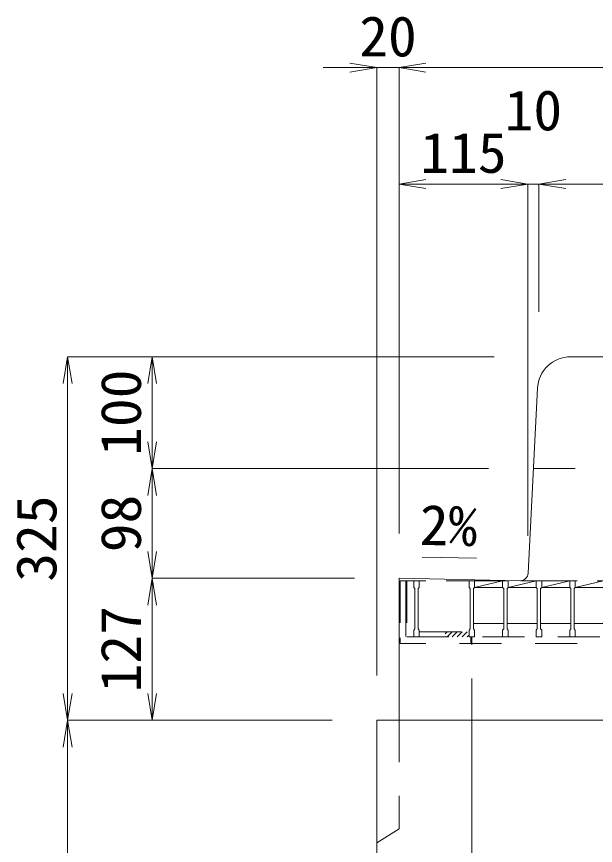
# Model space of a CAD drawing. Units: millimetres at full size; some dimension numbers follow another scale. Extents: x -734 to 58102, y 49499 to 87169.
# Drawn here: x 3752 to 4270, y 66111 to 66852 of the extents above; entities that cross this region are included whole.
import ezdxf
from ezdxf.enums import TextEntityAlignment as Align

# ---------------------------------------------------------------- set-up
doc = ezdxf.new("R2010")
doc.units = ezdxf.units.MM
doc.header["$LTSCALE"] = 50
doc.linetypes.add('DASHED_SPACED', pattern=[12, 6, -6])
doc.linetypes.add('USER1', pattern=[1.35, 0.75, -0.6])
for name, color, linetype, lineweight in [('0_2', 7, 'DASHED_SPACED', 9), ('寸法線', 7, 'Continuous', 13), ('引出線', 4, 'Continuous', 13), ('本体', 2, 'Continuous', 20), ('ｸﾞﾚｰﾁﾝｸﾞ', 7, 'USER1', 9)]:
    doc.layers.add(name, color=color, linetype=linetype, lineweight=lineweight)
doc.styles.add('ＭＳ 明朝', font='')
doc.styles.get('ＭＳ 明朝').set_extended_font_data('MS Mincho')

# ---------------------------------------------------------------- blocks, each defined once
blk = doc.blocks.new('open_arrow')
at = {"color": 0, "linetype": 'Continuous', "lineweight": -2}
blk.add_lwpolyline([(7.5, 1.25), (0, 0), (7.5, -1.25)], dxfattribs=at)

msp = doc.modelspace()

# ---------------------------------------------------------------- hatches: boundary and pattern name
at = {"layer": 'ｸﾞﾚｰﾁﾝｸﾞ'}
h = msp.add_hatch(dxfattribs=at)
h.set_pattern_fill('USER', color=256, style=0, pattern_type=2)
h.set_pattern_definition([(45, (3595.99, 65980.36), (-2.24506, 2.24506), [37.5, -30])])
h.paths.add_polyline_path([(4157, 66297.35), (4139, 66297.35), (4112.5, 66297.35), (4112.5, 66301.85), (4124, 66301.85), (4139, 66301.85), (4157, 66301.85)])

# ---------------------------------------------------------------- linework, layer by layer
at = {"layer": '0_2'}
msp.add_line((4100.5, 66347.65), (4100.5, 66297.65), dxfattribs=at)
at = {"layer": '寸法線'}
for p, q in [((4142.5, 66806.09), (4026.5, 66806.09)), ((4074.5, 66262.67), (4074.5, 66806.09)), ((4094.5, 66806.09), (4524.5, 66806.09)), ((4094.5, 66389.67), (4094.5, 66806.09)), ((4094.5, 66389.67), (4094.5, 66806.09)), ((4209.5, 66702.04), (4094.5, 66702.04)), ((4094.5, 66389.67), (4094.5, 66702.04)), ((4267.5, 66702.04), (4161.5, 66702.04)), ((4209.5, 66387.67), (4209.5, 66702.04)), ((4209.5, 66387.67), (4209.5, 66702.04)), ((4219.5, 66702.04), (4399.5, 66702.04)), ((4219.5, 66587.67), (4219.5, 66702.04)), ((4219.5, 66587.67), (4219.5, 66702.04)), ((3798.14, 66222.65), (3798.14, 66547.65)), ((4179.48, 66547.65), (3798.14, 66547.65)), ((3873.69, 66547.65), (3873.69, 66447.65)), ((4179.48, 66547.65), (3873.69, 66547.65)), ((4174.48, 66447.65), (3873.69, 66447.65)), ((3873.69, 66447.65), (3873.69, 66349.65)), ((4174.48, 66447.65), (3873.69, 66447.65)), ((3873.69, 66349.65), (3873.69, 66222.65)), ((4054.48, 66349.65), (3873.69, 66349.65)), ((4054.48, 66349.65), (3873.69, 66349.65)), ((3798.14, 66222.65), (3798.14, 65922.65)), ((4034.48, 66222.65), (3798.14, 66222.65)), ((4034.48, 66222.65), (3798.14, 66222.65)), ((4034.48, 66222.65), (3873.69, 66222.65))]:
    msp.add_line(p, q, dxfattribs=at)
at = {"layer": '引出線'}
msp.add_lwpolyline([(4163.79, 66367.61), (4115.05, 66368.58), (4163.8, 66367.61)], dxfattribs=at)
at = {"layer": '本体'}
for p, q in [((4247.85, 66547.65), (4371.15, 66547.65)), ((4209.82, 66354.13), (4218.1, 66519.54)), ((4094.5, 66349.65), (4094.5, 66222.65)), ((4094.5, 66349.65), (4202.69, 66347.49)), ((4074.5, 66222.65), (4074.5, 65572.65)), ((4544.5, 66222.65), (4074.5, 66222.65)), ((4159.5, 65993.17), (4159.5, 66222.65))]:
    msp.add_line(p, q, dxfattribs=at)
at = {"layer": '本体', "linetype": 'USER1', "lineweight": 9}
for p, q in [((4214.5, 66447.65), (4404.5, 66447.65)), ((4159.5, 66222.65), (4159.5, 66297.65)), ((4094.51, 66222.65), (4094.51, 66125.65)), ((4074.51, 66113.14), (4094.51, 66125.65))]:
    msp.add_line(p, q, dxfattribs=at)
at = {"layer": '本体'}
for centre, radius, start, end in [((4248.04, 66517.65), 30, 90, 177.13758), ((4202.83, 66354.48), 7, 268.8543, 357.13742)]:
    msp.add_arc(centre, radius, start, end, dxfattribs=at)
at = {"layer": 'ｸﾞﾚｰﾁﾝｸﾞ'}
for p, q in [((4523.5, 66347.35), (4095.5, 66347.35)), ((4095.5, 66347.35), (4095.5, 66291.35)), ((4101.5, 66347.35), (4101.5, 66297.35)), ((4511.5, 66347.35), (4107.5, 66347.35)), ((4107.5, 66347.35), (4112.5, 66347.35)), ((4107.5, 66347.35), (4107.5, 66341.35)), ((4107.5, 66347.35), (4112.5, 66347.35)), ((4107.5, 66347.35), (4107.5, 66341.35)), ((4107.5, 66347.35), (4112.5, 66347.35)), ((4107.5, 66347.35), (4107.5, 66341.35)), ((4107.5, 66341.35), (4108.5, 66340.35)), ((4107.5, 66341.35), (4108.5, 66340.35)), ((4107.5, 66341.35), (4108.5, 66340.35)), ((4108.5, 66340.35), (4108.5, 66304.35)), ((4108.5, 66340.35), (4108.5, 66304.35)), ((4108.5, 66340.35), (4108.5, 66304.35)), ((4112.5, 66341.35), (4111.5, 66340.35)), ((4112.5, 66341.35), (4111.5, 66340.35)), ((4112.5, 66341.35), (4111.5, 66340.35)), ((4111.5, 66340.35), (4111.5, 66304.35)), ((4111.5, 66340.35), (4111.5, 66304.35)), ((4111.5, 66340.35), (4111.5, 66304.35)), ((4112.5, 66347.35), (4112.5, 66341.35)), ((4112.5, 66347.35), (4112.5, 66341.35)), ((4112.5, 66347.35), (4112.5, 66341.35)), ((4157, 66347.35), (4162, 66347.35)), ((4157, 66347.35), (4157, 66341.35)), ((4157, 66347.35), (4162, 66347.35)), ((4157, 66347.35), (4157, 66341.35)), ((4157, 66347.35), (4162, 66347.35)), ((4157, 66347.35), (4157, 66341.35)), ((4157, 66341.35), (4158, 66340.35)), ((4157, 66341.35), (4158, 66340.35)), ((4157, 66341.35), (4158, 66340.35)), ((4158, 66340.35), (4158, 66304.35)), ((4158, 66340.35), (4158, 66304.35)), ((4158, 66340.35), (4158, 66304.35)), ((4162, 66341.35), (4161, 66340.35)), ((4162, 66341.35), (4161, 66340.35)), ((4162, 66341.35), (4161, 66340.35)), ((4161, 66340.35), (4161, 66304.35)), ((4161, 66340.35), (4161, 66304.35)), ((4161, 66340.35), (4161, 66304.35)), ((4162, 66341.35), (4187, 66347.35)), ((4162, 66347.35), (4162, 66341.35)), ((4162, 66347.35), (4162, 66341.35)), ((4162, 66347.35), (4162, 66341.35)), ((4162, 66341.35), (4187, 66341.35)), ((4187, 66347.35), (4192, 66347.35)), ((4187, 66347.35), (4187, 66341.35)), ((4187, 66347.35), (4192, 66347.35)), ((4187, 66347.35), (4187, 66341.35)), ((4187, 66347.35), (4192, 66347.35)), ((4187, 66347.35), (4187, 66341.35)), ((4187, 66341.35), (4188, 66340.35)), ((4187, 66341.35), (4188, 66340.35)), ((4187, 66341.35), (4188, 66340.35)), ((4188, 66340.35), (4188, 66304.35)), ((4188, 66340.35), (4188, 66304.35)), ((4188, 66340.35), (4188, 66304.35)), ((4192, 66341.35), (4191, 66340.35)), ((4192, 66341.35), (4191, 66340.35)), ((4192, 66341.35), (4191, 66340.35)), ((4191, 66340.35), (4191, 66304.35)), ((4191, 66340.35), (4191, 66304.35)), ((4191, 66340.35), (4191, 66304.35)), ((4192, 66341.35), (4217, 66347.35)), ((4192, 66347.35), (4192, 66341.35)), ((4192, 66347.35), (4192, 66341.35)), ((4192, 66347.35), (4192, 66341.35)), ((4192, 66341.35), (4217, 66341.35)), ((4217, 66347.35), (4222, 66347.35)), ((4217, 66347.35), (4217, 66341.35)), ((4217, 66347.35), (4222, 66347.35)), ((4217, 66347.35), (4217, 66341.35)), ((4217, 66347.35), (4222, 66347.35)), ((4217, 66347.35), (4217, 66341.35)), ((4217, 66341.35), (4218, 66340.35)), ((4217, 66341.35), (4218, 66340.35)), ((4217, 66341.35), (4218, 66340.35)), ((4218, 66340.35), (4218, 66304.35)), ((4218, 66340.35), (4218, 66304.35)), ((4218, 66340.35), (4218, 66304.35)), ((4222, 66341.35), (4221, 66340.35)), ((4222, 66341.35), (4221, 66340.35)), ((4222, 66341.35), (4221, 66340.35)), ((4221, 66340.35), (4221, 66304.35)), ((4221, 66340.35), (4221, 66304.35)), ((4221, 66340.35), (4221, 66304.35)), ((4222, 66341.35), (4247, 66347.35)), ((4222, 66347.35), (4222, 66341.35)), ((4222, 66347.35), (4222, 66341.35)), ((4222, 66347.35), (4222, 66341.35)), ((4222, 66341.35), (4247, 66341.35)), ((4247, 66347.35), (4252, 66347.35)), ((4247, 66347.35), (4247, 66341.35)), ((4247, 66347.35), (4252, 66347.35)), ((4247, 66347.35), (4247, 66341.35)), ((4247, 66347.35), (4252, 66347.35)), ((4247, 66347.35), (4247, 66341.35)), ((4247, 66341.35), (4248, 66340.35)), ((4247, 66341.35), (4248, 66340.35)), ((4247, 66341.35), (4248, 66340.35)), ((4248, 66340.35), (4248, 66304.35)), ((4248, 66340.35), (4248, 66304.35)), ((4248, 66340.35), (4248, 66304.35)), ((4252, 66341.35), (4251, 66340.35)), ((4252, 66341.35), (4251, 66340.35)), ((4252, 66341.35), (4251, 66340.35)), ((4251, 66340.35), (4251, 66304.35)), ((4251, 66340.35), (4251, 66304.35)), ((4251, 66340.35), (4251, 66304.35)), ((4252, 66341.35), (4277, 66347.35)), ((4252, 66347.35), (4252, 66341.35)), ((4252, 66347.35), (4252, 66341.35)), ((4252, 66347.35), (4252, 66341.35)), ((4252, 66341.35), (4277, 66341.35)), ((4107.5, 66303.35), (4108.5, 66304.35)), ((4107.5, 66303.35), (4108.5, 66304.35)), ((4107.5, 66303.35), (4108.5, 66304.35)), ((4107.5, 66297.35), (4107.5, 66303.35)), ((4107.5, 66297.35), (4107.5, 66303.35)), ((4107.5, 66297.35), (4107.5, 66303.35)), ((4112.5, 66303.35), (4111.5, 66304.35)), ((4112.5, 66303.35), (4111.5, 66304.35)), ((4112.5, 66303.35), (4111.5, 66304.35)), ((4112.5, 66297.35), (4112.5, 66303.35)), ((4112.5, 66297.35), (4112.5, 66303.35)), ((4112.5, 66297.35), (4112.5, 66303.35)), ((4157, 66303.35), (4158, 66304.35)), ((4157, 66303.35), (4158, 66304.35)), ((4157, 66303.35), (4158, 66304.35)), ((4157, 66297.35), (4157, 66303.35)), ((4157, 66297.35), (4157, 66303.35)), ((4157, 66297.35), (4157, 66303.35)), ((4161, 66309.35), (4188, 66309.35)), ((4162, 66303.35), (4161, 66304.35)), ((4162, 66303.35), (4161, 66304.35)), ((4162, 66303.35), (4161, 66304.35)), ((4162, 66297.35), (4162, 66303.35)), ((4162, 66297.35), (4162, 66303.35)), ((4162, 66297.35), (4162, 66303.35)), ((4187, 66303.35), (4188, 66304.35)), ((4187, 66303.35), (4188, 66304.35)), ((4187, 66303.35), (4188, 66304.35)), ((4187, 66297.35), (4187, 66303.35)), ((4187, 66297.35), (4187, 66303.35)), ((4187, 66297.35), (4187, 66303.35)), ((4191, 66309.35), (4218, 66309.35)), ((4192, 66303.35), (4191, 66304.35)), ((4192, 66303.35), (4191, 66304.35)), ((4192, 66303.35), (4191, 66304.35)), ((4192, 66297.35), (4192, 66303.35)), ((4192, 66297.35), (4192, 66303.35)), ((4192, 66297.35), (4192, 66303.35)), ((4217, 66303.35), (4218, 66304.35)), ((4217, 66303.35), (4218, 66304.35)), ((4217, 66303.35), (4218, 66304.35)), ((4217, 66297.35), (4217, 66303.35)), ((4217, 66297.35), (4217, 66303.35)), ((4217, 66297.35), (4217, 66303.35)), ((4221, 66309.35), (4248, 66309.35)), ((4222, 66303.35), (4221, 66304.35)), ((4222, 66303.35), (4221, 66304.35)), ((4222, 66303.35), (4221, 66304.35)), ((4222, 66297.35), (4222, 66303.35)), ((4222, 66297.35), (4222, 66303.35)), ((4222, 66297.35), (4222, 66303.35)), ((4247, 66303.35), (4248, 66304.35)), ((4247, 66303.35), (4248, 66304.35)), ((4247, 66303.35), (4248, 66304.35)), ((4247, 66297.35), (4247, 66303.35)), ((4247, 66297.35), (4247, 66303.35)), ((4247, 66297.35), (4247, 66303.35)), ((4251, 66309.35), (4278, 66309.35)), ((4252, 66303.35), (4251, 66304.35)), ((4252, 66303.35), (4251, 66304.35)), ((4252, 66303.35), (4251, 66304.35)), ((4252, 66297.35), (4252, 66303.35)), ((4252, 66297.35), (4252, 66303.35)), ((4252, 66297.35), (4252, 66303.35)), ((4095.5, 66291.35), (4095.5, 66296.35)), ((4101.5, 66297.35), (4517.5, 66297.35)), ((4107.5, 66297.35), (4112.5, 66297.35)), ((4107.5, 66297.35), (4112.5, 66297.35)), ((4107.5, 66297.35), (4112.5, 66297.35)), ((4112.5, 66301.85), (4157, 66301.85)), ((4157, 66297.35), (4162, 66297.35)), ((4157, 66297.35), (4162, 66297.35)), ((4157, 66297.35), (4162, 66297.35)), ((4158.5, 66297.35), (4158.5, 66291.35)), ((4187, 66297.35), (4192, 66297.35)), ((4187, 66297.35), (4192, 66297.35)), ((4187, 66297.35), (4192, 66297.35)), ((4217, 66297.35), (4222, 66297.35)), ((4217, 66297.35), (4222, 66297.35)), ((4217, 66297.35), (4222, 66297.35)), ((4247, 66297.35), (4252, 66297.35)), ((4247, 66297.35), (4252, 66297.35)), ((4247, 66297.35), (4252, 66297.35)), ((4523.5, 66291.35), (4095.5, 66291.35)), ((4095.5, 66291.35), (4105.5, 66291.35))]:
    msp.add_line(p, q, dxfattribs=at)

# ---------------------------------------------------------------- block references
at = {"layer": '寸法線', "xscale": 3.2, "yscale": 3.2}
for p, rotation in [((4074.5, 66806.09), 180), ((4209.5, 66702.04), 180), ((4209.5, 66702.04), 180), ((3798.14, 66547.65), 270), ((3873.69, 66547.65), 270), ((3873.69, 66447.65), 90), ((3873.69, 66447.65), 270), ((3873.69, 66349.65), 90), ((3873.69, 66349.65), 270), ((3798.14, 66222.65), 90), ((3873.69, 66222.65), 90), ((3798.14, 66222.65), 270)]:
    msp.add_blockref('open_arrow', p, dxfattribs=dict(at, rotation=rotation))
for p in [(4094.5, 66806.09), (4094.5, 66806.09), (4094.5, 66702.04), (4219.5, 66702.04), (4219.5, 66702.04)]:
    msp.add_blockref('open_arrow', p, dxfattribs=at)
at = {"layer": '引出線', "xscale": 0.0533, "yscale": 0.0533, "rotation": 178.9}
msp.add_blockref('open_arrow', (4163.79, 66367.61), dxfattribs=at)

# ---------------------------------------------------------------- texts
at = {"layer": '寸法線', "style": 'ＭＳ 明朝', "width": 1.05}
for s, p in [('20', (4084.5, 66834.11)), ('10', (4214.5, 66768.04)), ('115', (4152, 66730.06))]:
    msp.add_text(s, height=36.03, dxfattribs=at).set_placement(p, align=Align.MIDDLE_CENTER)
for s, p in [('100', (3845.67, 66497.65)), ('98', (3845.67, 66398.65)), ('325', (3770.12, 66385.15)), ('127', (3845.67, 66286.15))]:
    msp.add_text(s, height=36.03, rotation=90, dxfattribs=at).set_placement(p, align=Align.MIDDLE_CENTER)
at = {"layer": '引出線', "style": 'ＭＳ 明朝', "width": 1.05}
msp.add_text('2%', height=36.03, rotation=358.854, dxfattribs=at).set_placement((4164.73, 66414.5), align=Align.TOP_RIGHT)

doc.saveas('drawing.dxf')
